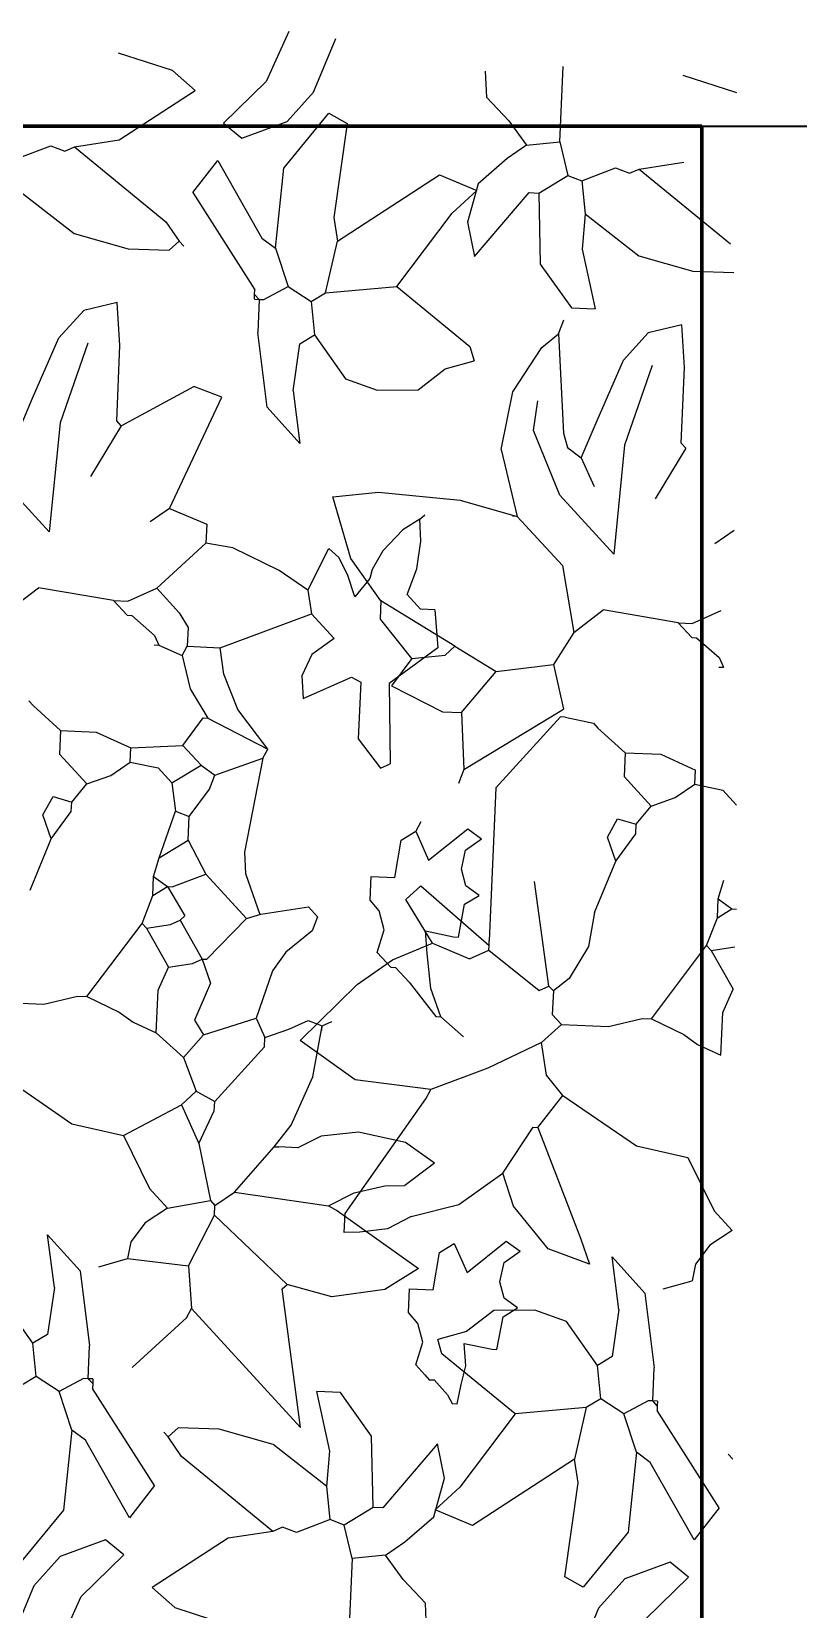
# Model space of a CAD drawing. Header units: inches. Extents: x 2013 to 15569, y -2551 to 2524.
# Drawn here: x 4748.3 to 4800.1, y 899.5 to 1006 of the extents above; entities that cross this region are included whole.
import ezdxf

# ---------------------------------------------------------------- set-up
doc = ezdxf.new("R2010")
doc.units = ezdxf.units.IN
doc.header["$MEASUREMENT"] = 0
doc.layers.add('A-FLOR-FTPT', color=6, linetype='Continuous', lineweight=70)
doc.layers.add('costruzioni', color=2, linetype='Continuous', lineweight=35)
doc.layers.add('VERDE_siepe', color=96, linetype='Continuous')

msp = doc.modelspace()

# ---------------------------------------------------------------- linework, layer by layer
at = {"layer": 'A-FLOR-FTPT'}
for p in [(4568.572, 999.638), (4793.572, 704.148)]:
    msp.add_line(p, (4793.572, 999.638), dxfattribs=at)
at = {"layer": 'costruzioni'}
msp.add_line((3934.796, 999.638), (5673.194, 999.638), dxfattribs=at)
at = {"layer": 'VERDE_siepe'}
for p, q in [((4765.698, 1006.026), (4764.154, 1002.655)), ((4767.347, 1001.929), (4768.87, 1005.568)), ((4757.831, 1003.39), (4754.193, 1004.573)), ((4759.368, 1002.046), (4757.831, 1003.39)), ((4778.951, 1003.36), (4779.027, 1001.597)), ((4783.981, 998.578), (4784.203, 1003.676)), ((4764.154, 1002.655), (4761.278, 999.834)), ((4795.936, 1001.888), (4792.298, 1003.071)), ((4754.244, 998.707), (4759.369, 1002.045)), ((4765.572, 999.954), (4767.347, 1001.929)), ((4779.027, 1001.597), (4780.532, 1000.005)), ((4762.511, 998.822), (4765.572, 999.954)), ((4765.35, 996.815), (4768.384, 1000.513)), ((4768.384, 1000.513), (4769.63, 999.821)), ((4780.532, 1000.005), (4781.737, 998.357)), ((4761.278, 999.834), (4762.511, 998.822)), ((4769.63, 999.821), (4768.716, 993.476)), ((4747.358, 997.462), (4749.629, 998.32)), ((4749.629, 998.32), (4750.571, 997.96)), ((4750.571, 997.96), (4751.223, 998.251)), ((4751.223, 998.251), (4754.244, 998.707)), ((4751.223, 998.251), (4757.387, 993.194)), ((4781.737, 998.357), (4780.421, 997.457)), ((4781.737, 998.357), (4783.981, 998.578)), ((4783.981, 998.578), (4784.521, 996.321)), ((4759.213, 995.167), (4760.903, 997.328)), ((4760.903, 997.328), (4763.867, 992.091)), ((4764.796, 991.413), (4765.35, 996.815)), ((4780.421, 997.457), (4778.466, 995.758)), ((4785.463, 995.96), (4787.734, 996.818)), ((4787.734, 996.818), (4788.676, 996.458)), ((4789.328, 996.749), (4792.35, 997.205)), ((4768.965, 991.869), (4775.864, 996.356)), ((4775.864, 996.356), (4778.371, 995.289)), ((4778.466, 995.758), (4777.738, 993.152)), ((4782.554, 995.129), (4784.521, 996.321)), ((4784.521, 996.321), (4785.463, 995.96)), ((4785.463, 995.96), (4785.684, 993.716)), ((4788.676, 996.458), (4789.328, 996.749)), ((4789.328, 996.749), (4795.492, 991.692)), ((4747.579, 995.217), (4751.205, 992.39)), ((4759.213, 995.167), (4763.395, 988.601)), ((4776.709, 993.766), (4778.371, 995.289)), ((4778.218, 990.85), (4781.916, 995.157)), ((4781.916, 995.157), (4782.554, 995.129)), ((4782.554, 995.129), (4782.664, 990.336)), ((4772.981, 988.821), (4776.709, 993.766)), ((4785.684, 993.716), (4785.491, 991.348)), ((4785.684, 993.716), (4789.31, 990.888)), ((4757.387, 993.194), (4758.287, 991.878)), ((4768.716, 993.476), (4768.965, 991.869)), ((4777.738, 993.152), (4778.218, 990.85)), ((4751.205, 992.39), (4754.845, 991.352)), ((4757.622, 991.268), (4758.287, 991.878)), ((4758.287, 991.878), (4758.592, 991.546)), ((4763.867, 992.091), (4764.796, 991.413)), ((4768.175, 988.393), (4768.965, 991.869)), ((4754.845, 991.352), (4757.622, 991.268)), ((4764.796, 991.413), (4765.64, 988.822)), ((4785.491, 991.348), (4786.362, 987.302)), ((4789.31, 990.888), (4792.95, 989.85)), ((4782.664, 990.336), (4784.77, 987.371)), ((4792.95, 989.85), (4795.727, 989.766)), ((4763.368, 987.963), (4763.382, 988.282)), ((4763.382, 988.282), (4763.395, 988.601)), ((4763.382, 988.282), (4763.687, 987.949)), ((4764.005, 987.936), (4765.64, 988.822)), ((4765.64, 988.822), (4767.191, 987.797)), ((4767.191, 987.797), (4768.175, 988.393)), ((4768.175, 988.393), (4772.981, 988.821)), ((4772.981, 988.821), (4777.913, 984.775)), ((4750.167, 985.347), (4751.842, 987.189)), ((4754.101, 987.729), (4751.842, 987.189)), ((4754.294, 984.847), (4754.101, 987.729)), ((4763.368, 987.963), (4763.687, 987.949)), ((4763.687, 987.949), (4763.59, 985.72)), ((4763.687, 987.949), (4764.005, 987.936)), ((4767.191, 987.797), (4767.413, 985.553)), ((4784.77, 987.371), (4786.362, 987.302)), ((4783.88, 985.632), (4784.24, 986.574)), ((4792.206, 986.227), (4789.947, 985.687)), ((4792.399, 983.345), (4792.206, 986.227)), ((4748.393, 981.274), (4750.167, 985.347)), ((4764.233, 980.672), (4763.59, 985.72)), ((4766.429, 984.957), (4767.413, 985.553)), ((4767.413, 985.553), (4769.518, 982.588)), ((4782.77, 984.714), (4783.88, 985.632)), ((4783.88, 985.632), (4784.226, 978.914)), ((4788.272, 983.845), (4789.947, 985.687)), ((4752.112, 984.996), (4750.245, 979.623)), ((4754.072, 979.75), (4754.294, 984.847)), ((4765.971, 981.785), (4766.429, 984.957)), ((4777.913, 984.775), (4778.19, 983.805)), ((4780.797, 981.721), (4782.77, 984.714)), ((4774.419, 981.84), (4776.25, 983.252)), ((4776.25, 983.252), (4778.19, 983.805)), ((4786.498, 979.772), (4788.272, 983.845)), ((4790.217, 983.494), (4788.35, 978.121)), ((4792.177, 978.248), (4792.399, 983.345)), ((4754.376, 979.418), (4759.28, 982.077)), ((4761.164, 981.356), (4759.28, 982.077)), ((4769.518, 982.588), (4771.654, 981.814)), ((4747.326, 978.768), (4748.393, 981.274)), ((4757.645, 973.848), (4761.164, 981.356)), ((4765.971, 981.785), (4766.43, 978.231)), ((4771.654, 981.814), (4774.419, 981.84)), ((4780.028, 977.82), (4780.797, 981.721)), ((4782.203, 979.103), (4782.494, 981.104)), ((4754.376, 979.418), (4754.072, 979.75)), ((4766.43, 978.231), (4764.233, 980.672)), ((4785.431, 977.266), (4786.498, 979.772)), ((4750.245, 979.623), (4749.516, 972.252)), ((4754.376, 979.418), (4752.312, 975.996)), ((4783.985, 974.74), (4782.203, 979.103)), ((4784.226, 978.914), (4784.503, 977.944)), ((4780.028, 977.82), (4781.109, 973.304)), ((4784.503, 977.944), (4785.431, 977.266)), ((4788.35, 978.121), (4787.621, 970.75)), ((4792.481, 977.916), (4790.417, 974.494)), ((4792.481, 977.916), (4792.177, 978.248)), ((4785.431, 977.266), (4786.303, 975.312)), ((4749.516, 972.252), (4745.88, 976.242)), ((4768.663, 974.628), (4771.748, 974.933)), ((4769.864, 970.471), (4768.663, 974.628)), ((4771.748, 974.933), (4777.253, 974.4)), ((4777.253, 974.4), (4781.109, 973.304)), ((4787.621, 970.75), (4783.985, 974.74)), ((4757.645, 973.848), (4756.329, 972.948)), ((4757.645, 973.848), (4760.153, 972.781)), ((4774.532, 973.112), (4774.864, 973.417)), ((4760.153, 972.781), (4760.097, 971.507)), ((4773.393, 972.386), (4772.042, 970.979)), ((4774.532, 973.112), (4773.393, 972.386)), ((4774.589, 971.63), (4774.532, 973.112)), ((4781.109, 973.304), (4780.789, 973.318)), ((4781.109, 973.304), (4784.155, 969.979)), ((4795.75, 972.346), (4794.434, 971.446)), ((4756.771, 968.46), (4760.097, 971.507)), ((4761.916, 971.186), (4760.097, 971.507)), ((4774.323, 969.766), (4774.589, 971.63)), ((4765.042, 969.643), (4761.916, 971.186)), ((4766.981, 968.334), (4768.38, 971.146)), ((4769.073, 970.522), (4768.38, 971.146)), ((4769.638, 969.384), (4769.073, 970.522)), ((4771.889, 967.598), (4769.864, 970.471)), ((4772.042, 970.979), (4771.311, 969.721)), ((4766.981, 968.334), (4765.042, 969.643)), ((4770.153, 967.876), (4769.638, 969.384)), ((4771.164, 969.109), (4770.153, 967.876)), ((4771.311, 969.721), (4771.164, 969.109)), ((4773.672, 968.043), (4774.323, 969.766)), ((4784.155, 969.979), (4784.917, 965.477)), ((4746.812, 966.979), (4748.793, 968.489)), ((4753.862, 967.629), (4748.793, 968.489)), ((4754.818, 967.587), (4756.771, 968.46)), ((4756.771, 968.46), (4758.295, 966.798)), ((4766.981, 968.334), (4767.23, 966.727)), ((4774.586, 967.045), (4773.672, 968.043)), ((4753.862, 967.629), (4754.776, 966.631)), ((4753.862, 967.629), (4754.818, 967.587)), ((4771.867, 966.365), (4771.923, 967.64)), ((4776.896, 964.55), (4771.889, 967.598)), ((4775.542, 967.003), (4774.586, 967.045)), ((4775.542, 967.003), (4775.749, 964.44)), ((4784.917, 965.477), (4786.898, 966.987)), ((4791.967, 966.127), (4786.898, 966.987)), ((4792.923, 966.085), (4794.877, 966.958)), ((4754.776, 966.631), (4755.096, 966.617)), ((4755.096, 966.617), (4756.633, 965.274)), ((4758.295, 966.798), (4758.891, 965.814)), ((4761.066, 964.442), (4767.23, 966.727)), ((4767.23, 966.727), (4768.754, 965.064)), ((4773.987, 963.719), (4771.867, 966.365)), ((4791.967, 966.127), (4792.882, 965.129)), ((4791.967, 966.127), (4792.923, 966.085)), ((4756.633, 965.274), (4756.924, 964.622)), ((4758.891, 965.814), (4758.836, 964.539)), ((4768.754, 965.064), (4767.252, 963.976)), ((4784.917, 965.477), (4783.545, 963.302)), ((4792.882, 965.129), (4793.201, 965.115)), ((4793.201, 965.115), (4794.738, 963.772)), ((4756.605, 964.636), (4756.924, 964.622)), ((4756.924, 964.622), (4758.489, 963.916)), ((4758.489, 963.916), (4758.836, 964.539)), ((4758.489, 963.916), (4759.029, 961.658)), ((4758.836, 964.539), (4761.066, 964.442)), ((4761.298, 962.653), (4761.066, 964.442)), ((4767.252, 963.976), (4766.575, 962.54)), ((4775.749, 964.44), (4772.452, 962.03)), ((4773.987, 963.719), (4776.231, 963.94)), ((4776.231, 963.94), (4776.896, 964.55)), ((4776.896, 964.55), (4779.694, 962.831)), ((4794.738, 963.772), (4795.029, 963.12)), ((4773.987, 963.719), (4772.629, 961.863)), ((4777.338, 960.061), (4779.694, 962.831)), ((4779.694, 962.831), (4783.545, 963.302)), ((4783.545, 963.302), (4784.224, 960.303)), ((4794.71, 963.134), (4795.029, 963.12)), ((4759.029, 961.658), (4760.22, 959.69)), ((4762.238, 960.266), (4761.298, 962.653)), ((4766.575, 962.54), (4766.662, 961.006)), ((4766.662, 961.006), (4769.917, 962.46)), ((4769.917, 962.46), (4770.54, 962.113)), ((4770.54, 962.113), (4770.374, 958.29)), ((4772.452, 962.03), (4772.534, 956.6)), ((4772.629, 961.863), (4776.064, 960.117)), ((4748.141, 960.856), (4748.445, 960.524)), ((4748.445, 960.524), (4750.288, 958.847)), ((4758.544, 957.848), (4759.901, 959.704)), ((4759.901, 959.704), (4760.22, 959.69)), ((4760.22, 959.69), (4764.279, 957.598)), ((4764.279, 957.598), (4762.238, 960.266)), ((4776.064, 960.117), (4777.338, 960.061)), ((4777.338, 960.061), (4777.491, 956.224)), ((4777.491, 956.224), (4784.224, 960.303)), ((4784.029, 959.769), (4779.671, 954.98)), ((4784.348, 959.756), (4784.029, 959.769)), ((4784.348, 959.756), (4786.246, 959.354)), ((4750.288, 958.847), (4750.218, 957.254)), ((4750.288, 958.847), (4752.681, 958.748)), ((4752.681, 958.748), (4755.025, 957.683)), ((4786.246, 959.354), (4786.551, 959.022)), ((4786.551, 959.022), (4788.393, 957.345)), ((4754.983, 956.727), (4755.025, 957.683)), ((4755.025, 957.683), (4758.544, 957.848)), ((4758.544, 957.848), (4759.763, 956.519)), ((4763.932, 956.976), (4764.279, 957.598)), ((4770.374, 958.29), (4771.884, 956.309)), ((4750.218, 957.254), (4752.046, 955.259)), ((4753.668, 955.827), (4754.983, 956.727)), ((4754.983, 956.727), (4756.881, 956.325)), ((4756.881, 956.325), (4757.795, 955.328)), ((4757.795, 955.328), (4759.763, 956.519)), ((4759.763, 956.519), (4760.691, 955.839)), ((4760.691, 955.839), (4763.932, 956.976)), ((4763.932, 956.976), (4762.698, 950.645)), ((4771.884, 956.309), (4772.534, 956.6)), ((4788.393, 957.345), (4788.323, 955.752)), ((4788.393, 957.345), (4790.787, 957.246)), ((4790.787, 957.246), (4793.13, 956.181)), ((4751.035, 954.026), (4752.046, 955.259)), ((4752.046, 955.259), (4753.668, 955.827)), ((4757.795, 955.328), (4758.03, 953.402)), ((4760.331, 954.897), (4760.691, 955.839)), ((4777.491, 956.224), (4777.13, 955.282)), ((4788.323, 955.752), (4790.152, 953.757)), ((4791.773, 954.325), (4793.088, 955.225)), ((4793.088, 955.225), (4793.13, 956.181)), ((4793.088, 955.225), (4794.986, 954.823)), ((4749.082, 953.154), (4749.775, 954.4)), ((4749.775, 954.4), (4751.035, 954.026)), ((4758.972, 953.041), (4760.331, 954.897)), ((4779.671, 954.98), (4779.221, 944.657)), ((4790.152, 953.757), (4791.773, 954.325)), ((4794.986, 954.823), (4795.9, 953.826)), ((4749.65, 951.533), (4749.082, 953.154)), ((4749.65, 951.533), (4751.007, 953.389)), ((4751.007, 953.389), (4751.035, 954.026)), ((4756.936, 950.257), (4758.03, 953.402)), ((4758.03, 953.402), (4758.972, 953.041)), ((4789.14, 952.524), (4790.152, 953.757)), ((4758.903, 951.449), (4758.972, 953.041)), ((4773.268, 951.46), (4774.251, 952.056)), ((4774.598, 952.68), (4774.251, 952.056)), ((4774.251, 952.056), (4775.124, 950.103)), ((4775.124, 950.103), (4777.77, 952.222)), ((4777.77, 952.222), (4778.698, 951.544)), ((4787.187, 951.652), (4787.88, 952.898)), ((4787.88, 952.898), (4789.14, 952.524)), ((4789.112, 951.887), (4789.14, 952.524)), ((4748.222, 948.084), (4749.65, 951.533)), ((4756.936, 950.257), (4758.903, 951.449)), ((4758.903, 951.449), (4760.081, 949.163)), ((4772.838, 948.926), (4773.268, 951.46)), ((4777.622, 950.782), (4778.698, 951.544)), ((4787.755, 950.031), (4787.187, 951.652)), ((4787.755, 950.031), (4789.112, 951.887)), ((4756.562, 948.997), (4756.936, 950.257)), ((4762.698, 950.645), (4762.757, 949.195)), ((4777.337, 949.486), (4777.622, 950.782)), ((4786.327, 946.582), (4787.755, 950.031)), ((4756.506, 947.723), (4756.562, 948.997)), ((4756.562, 948.997), (4757.49, 948.318)), ((4757.808, 948.304), (4760.081, 949.163)), ((4760.081, 949.163), (4762.823, 946.17)), ((4762.757, 949.195), (4763.722, 946.426)), ((4771.176, 947.402), (4771.245, 948.996)), ((4771.245, 948.996), (4772.838, 948.926)), ((4777.632, 948.382), (4777.337, 949.486)), ((4756.506, 947.723), (4757.49, 948.318)), ((4757.49, 948.318), (4757.808, 948.304)), ((4757.49, 948.318), (4758.68, 946.351)), ((4773.597, 947.456), (4774.595, 948.37)), ((4774.595, 948.37), (4779.207, 944.339)), ((4778.532, 947.72), (4777.632, 948.382)), ((4783.237, 941.609), (4782.269, 948.674)), ((4794.667, 947.495), (4795.041, 948.755)), ((4755.785, 945.839), (4756.506, 947.723)), ((4763.793, 946.448), (4767.006, 946.945)), ((4767.006, 946.945), (4767.616, 946.281)), ((4771.787, 946.674), (4771.176, 947.402)), ((4775.384, 944.505), (4773.597, 947.456)), ((4777.132, 944.908), (4777.548, 947.124)), ((4777.548, 947.124), (4778.532, 947.72)), ((4794.611, 946.221), (4794.667, 947.495)), ((4794.611, 946.221), (4795.595, 946.816)), ((4794.667, 947.495), (4795.595, 946.816)), ((4795.595, 946.816), (4795.913, 946.802)), ((4752.059, 940.894), (4755.785, 945.839)), ((4755.785, 945.839), (4756.091, 945.506)), ((4756.091, 945.506), (4757.697, 945.756)), ((4757.697, 945.756), (4758.348, 946.046)), ((4758.68, 946.351), (4758.348, 946.046)), ((4758.348, 946.046), (4759.831, 943.428)), ((4760.149, 943.414), (4762.823, 946.17)), ((4762.823, 946.17), (4763.793, 946.448)), ((4767.616, 946.281), (4767.255, 945.339)), ((4772.132, 945.405), (4771.787, 946.674)), ((4786.327, 946.582), (4785.921, 944.266)), ((4793.89, 944.337), (4794.611, 946.221)), ((4756.091, 945.506), (4757.572, 942.888)), ((4767.255, 945.339), (4765.496, 943.895)), ((4771.66, 943.869), (4772.132, 945.405)), ((4774.915, 945.324), (4776.813, 944.922)), ((4775.033, 943.806), (4774.915, 945.324)), ((4776.813, 944.922), (4777.132, 944.908)), ((4779.207, 944.339), (4779.221, 944.657)), ((4765.496, 943.895), (4764.584, 942.626)), ((4772.27, 943.205), (4771.66, 943.869)), ((4772.676, 943.377), (4775.384, 944.505)), ((4775.273, 941.451), (4775.033, 943.806)), ((4775.384, 944.505), (4777.891, 943.438)), ((4777.891, 943.438), (4779.193, 944.02)), ((4779.193, 944.02), (4779.207, 944.339)), ((4779.193, 944.02), (4782.587, 941.318)), ((4785.921, 944.266), (4784.599, 942.125)), ((4790.164, 939.392), (4793.89, 944.337)), ((4793.89, 944.337), (4794.196, 944.004)), ((4794.196, 944.004), (4795.802, 944.254)), ((4794.196, 944.004), (4795.677, 941.386)), ((4756.866, 941.323), (4757.572, 942.888)), ((4757.572, 942.888), (4759.179, 943.137)), ((4759.179, 943.137), (4759.831, 943.428)), ((4759.831, 943.428), (4760.149, 943.414)), ((4759.831, 943.428), (4760.398, 941.807)), ((4764.584, 942.626), (4763.487, 939.438)), ((4770.3, 941.722), (4772.676, 943.377)), ((4772.27, 943.205), (4772.574, 942.872)), ((4772.574, 942.872), (4772.893, 942.858)), ((4772.893, 942.858), (4773.807, 941.861)), ((4760.398, 941.807), (4759.331, 939.3)), ((4766.449, 937.932), (4770.3, 941.722)), ((4773.807, 941.861), (4775.621, 939.547)), ((4775.941, 939.533), (4775.273, 941.451)), ((4782.587, 941.318), (4783.237, 941.609)), ((4783.237, 941.609), (4783.543, 941.277)), ((4784.599, 942.125), (4783.543, 941.277)), ((4794.971, 939.821), (4795.677, 941.386)), ((4745.977, 940.521), (4749.164, 940.382)), ((4749.164, 940.382), (4751.421, 940.921)), ((4751.421, 940.921), (4752.059, 940.894)), ((4752.059, 940.894), (4754.247, 939.841)), ((4756.741, 938.455), (4756.866, 941.323)), ((4783.543, 941.277), (4783.473, 939.683)), ((4754.247, 939.841), (4755.175, 939.162)), ((4759.331, 939.3), (4759.927, 938.316)), ((4759.927, 938.316), (4763.487, 939.438)), ((4763.487, 939.438), (4764.068, 938.136)), ((4765.689, 938.704), (4766.991, 939.285)), ((4766.991, 939.285), (4767.933, 938.925)), ((4775.621, 939.547), (4775.941, 939.533)), ((4775.941, 939.533), (4777.477, 938.19)), ((4783.473, 939.683), (4784.082, 939.019)), ((4787.269, 938.88), (4789.526, 939.419)), ((4789.526, 939.419), (4790.164, 939.392)), ((4790.164, 939.392), (4792.352, 938.339)), ((4794.846, 936.953), (4794.971, 939.821)), ((4755.175, 939.162), (4756.741, 938.455)), ((4756.741, 938.455), (4758.583, 936.779)), ((4758.583, 936.779), (4759.927, 938.316)), ((4764.068, 938.136), (4765.689, 938.704)), ((4767.3, 935.473), (4767.933, 938.925)), ((4767.919, 938.607), (4767.933, 938.925)), ((4767.933, 938.925), (4768.584, 939.215)), ((4782.752, 937.8), (4784.082, 939.019)), ((4784.082, 939.019), (4787.269, 938.88)), ((4792.352, 938.339), (4793.28, 937.66)), ((4760.688, 933.814), (4764.04, 937.498)), ((4764.04, 937.498), (4764.068, 938.136)), ((4770.173, 935.278), (4766.449, 937.932)), ((4782.752, 937.8), (4779.113, 936.061)), ((4783.086, 935.594), (4782.752, 937.8)), ((4793.28, 937.66), (4794.846, 936.953)), ((4758.583, 936.779), (4759.442, 934.507)), ((4779.113, 936.061), (4775.271, 934.615)), ((4746.088, 935.728), (4751.046, 932.319)), ((4765.844, 932.21), (4767.3, 935.473)), ((4775.271, 934.615), (4770.173, 935.278)), ((4784.193, 934.226), (4783.086, 935.594)), ((4758.444, 933.593), (4759.442, 934.507)), ((4759.442, 934.507), (4760.688, 933.814)), ((4769.481, 926.249), (4774.925, 933.991)), ((4774.925, 933.991), (4775.271, 934.615)), ((4782.502, 932.065), (4784.193, 934.226)), ((4784.193, 934.226), (4789.151, 930.817)), ((4754.524, 931.53), (4758.444, 933.593)), ((4758.444, 933.593), (4759.607, 930.988)), ((4759.607, 930.988), (4760.66, 933.177)), ((4760.66, 933.177), (4760.688, 933.814)), ((4751.046, 932.319), (4754.524, 931.53)), ((4764.704, 930.766), (4765.844, 932.21)), ((4780.133, 928.976), (4782.184, 932.078)), ((4782.184, 932.078), (4782.502, 932.065)), ((4782.502, 932.065), (4785.369, 924.598)), ((4754.524, 931.53), (4756.282, 927.941)), ((4759.607, 930.988), (4760.396, 927.123)), ((4762.017, 927.691), (4764.704, 930.766)), ((4764.704, 930.766), (4765.024, 930.752)), ((4766.298, 930.696), (4765.024, 930.752)), ((4767.868, 931.467), (4766.298, 930.696)), ((4770.394, 931.739), (4767.868, 931.467)), ((4773.563, 931.055), (4770.394, 931.739)), ((4775.51, 929.657), (4773.563, 931.055)), ((4789.151, 930.817), (4792.629, 930.028)), ((4792.629, 930.028), (4794.387, 926.439)), ((4775.51, 929.657), (4773.529, 928.147)), ((4777.169, 926.871), (4780.133, 928.976)), ((4780.857, 926.75), (4780.133, 928.976)), ((4756.282, 927.941), (4757.501, 926.612)), ((4760.701, 926.791), (4762.017, 927.691)), ((4762.017, 927.691), (4768.361, 926.776)), ((4768.361, 926.776), (4770.102, 927.662)), ((4770.102, 927.662), (4772.178, 928.117)), ((4772.178, 928.117), (4773.529, 928.147)), ((4757.501, 926.612), (4755.998, 925.622)), ((4757.501, 926.612), (4760.396, 927.123)), ((4760.396, 927.123), (4760.701, 926.791)), ((4760.673, 926.153), (4760.701, 926.791)), ((4768.361, 926.776), (4768.985, 926.43)), ((4773.94, 926.054), (4777.169, 926.871)), ((4783.188, 923.863), (4780.857, 926.75)), ((4755.998, 925.622), (4755.021, 924.345)), ((4758.928, 922.719), (4760.673, 926.153)), ((4760.673, 926.153), (4765.577, 921.471)), ((4768.985, 926.43), (4774.451, 922.545)), ((4769.425, 924.974), (4769.481, 926.249)), ((4773.94, 926.054), (4772.344, 925.215)), ((4794.387, 926.439), (4795.606, 925.11)), ((4749.864, 921.271), (4749.405, 924.825)), ((4749.405, 924.825), (4751.602, 922.384)), ((4755.021, 924.345), (4754.799, 923.218)), ((4770.492, 925.003), (4769.425, 924.974)), ((4772.344, 925.215), (4770.492, 925.003)), ((4777.721, 922.272), (4780.368, 924.39)), ((4780.368, 924.39), (4781.296, 923.712)), ((4785.369, 924.598), (4785.984, 922.842)), ((4795.606, 925.11), (4794.103, 924.12)), ((4775.436, 921.095), (4775.865, 923.629)), ((4775.865, 923.629), (4776.849, 924.225)), ((4776.849, 924.225), (4777.721, 922.272)), ((4780.22, 922.951), (4781.296, 923.712)), ((4785.984, 922.842), (4783.188, 923.863)), ((4787.969, 919.769), (4787.51, 923.323)), ((4787.51, 923.323), (4789.707, 920.882)), ((4794.103, 924.12), (4793.126, 922.843)), ((4751.602, 922.384), (4752.245, 917.336)), ((4752.86, 922.664), (4754.799, 923.218)), ((4754.799, 923.218), (4758.928, 922.719)), ((4758.928, 922.719), (4759.121, 919.838)), ((4774.451, 922.545), (4772.159, 921.137)), ((4779.935, 921.654), (4780.22, 922.951)), ((4793.126, 922.843), (4792.904, 921.716)), ((4749.864, 921.271), (4749.406, 918.099)), ((4765.243, 921.166), (4765.577, 921.471)), ((4766.477, 911.81), (4765.243, 921.166)), ((4768.596, 920.638), (4765.577, 921.471)), ((4773.773, 919.571), (4773.843, 921.164)), ((4773.843, 921.164), (4775.436, 921.095)), ((4780.229, 920.551), (4779.935, 921.654)), ((4790.965, 921.162), (4792.904, 921.716)), ((4748.422, 917.503), (4746.317, 920.467)), ((4772.159, 921.137), (4768.596, 920.638)), ((4781.129, 919.889), (4780.229, 920.551)), ((4789.707, 920.882), (4790.35, 915.834)), ((4755.117, 915.862), (4758.775, 919.214)), ((4758.775, 919.214), (4759.121, 919.838)), ((4759.121, 919.838), (4766.477, 911.81)), ((4774.385, 918.843), (4773.773, 919.571)), ((4779.521, 919.714), (4777.69, 918.302)), ((4782.286, 919.74), (4779.521, 919.714)), ((4779.73, 917.077), (4780.146, 919.293)), ((4780.146, 919.293), (4781.129, 919.889)), ((4784.422, 918.966), (4782.286, 919.74)), ((4787.969, 919.769), (4787.511, 916.597)), ((4749.406, 918.099), (4748.422, 917.503)), ((4774.73, 917.573), (4774.385, 918.843)), ((4777.69, 918.302), (4775.75, 917.748)), ((4786.527, 916.001), (4784.422, 918.966)), ((4748.644, 915.259), (4748.422, 917.503)), ((4752.148, 915.106), (4752.245, 917.336)), ((4774.258, 916.038), (4774.73, 917.573)), ((4776.027, 916.779), (4775.75, 917.748)), ((4777.513, 917.492), (4779.411, 917.091)), ((4777.631, 915.975), (4777.513, 917.492)), ((4779.411, 917.091), (4779.73, 917.077)), ((4774.868, 915.374), (4774.258, 916.038)), ((4780.959, 912.733), (4776.027, 916.779)), ((4777.326, 914.71), (4777.631, 915.975)), ((4787.511, 916.597), (4786.527, 916.001)), ((4786.749, 913.757), (4786.527, 916.001)), ((4790.253, 913.604), (4790.35, 915.834)), ((4748.644, 915.259), (4747.66, 914.663)), ((4750.195, 914.234), (4748.644, 915.259)), ((4751.83, 915.12), (4750.195, 914.234)), ((4752.148, 915.106), (4751.83, 915.12)), ((4752.467, 915.092), (4752.148, 915.106)), ((4752.453, 914.774), (4752.148, 915.106)), ((4752.453, 914.774), (4752.44, 914.455)), ((4752.467, 915.092), (4752.453, 914.774)), ((4774.868, 915.374), (4775.172, 915.04)), ((4775.172, 915.04), (4775.49, 915.027)), ((4775.49, 915.027), (4776.404, 914.029)), ((4751.039, 911.643), (4750.195, 914.234)), ((4756.622, 907.889), (4752.44, 914.455)), ((4769.171, 914.183), (4767.578, 914.252)), ((4768.449, 910.206), (4767.578, 914.252)), ((4771.276, 911.218), (4769.171, 914.183)), ((4776.404, 914.029), (4776.723, 913.428)), ((4777.043, 913.414), (4777.326, 914.71)), ((4786.749, 913.757), (4785.765, 913.161)), ((4788.3, 912.732), (4786.749, 913.757)), ((4776.723, 913.428), (4777.043, 913.414)), ((4780.959, 912.733), (4777.231, 907.787)), ((4785.765, 913.161), (4780.959, 912.733)), ((4785.765, 913.161), (4784.975, 909.685)), ((4789.935, 913.618), (4788.3, 912.732)), ((4789.145, 910.141), (4788.3, 912.732)), ((4790.253, 913.604), (4789.935, 913.618)), ((4790.572, 913.59), (4790.253, 913.604)), ((4790.559, 913.272), (4790.253, 913.604)), ((4790.559, 913.272), (4790.545, 912.953)), ((4794.727, 906.387), (4790.545, 912.953)), ((4790.572, 913.59), (4790.559, 913.272)), ((4751.039, 911.643), (4750.485, 906.241)), ((4751.968, 910.965), (4751.039, 911.643)), ((4758.213, 911.787), (4757.548, 911.178)), ((4760.99, 911.704), (4758.213, 911.787)), ((4764.63, 910.666), (4760.99, 911.704)), ((4754.932, 905.727), (4751.968, 910.965)), ((4757.548, 911.178), (4757.243, 911.51)), ((4758.448, 909.862), (4757.548, 911.178)), ((4768.256, 907.838), (4764.63, 910.666)), ((4771.386, 906.425), (4771.276, 911.218)), ((4775.722, 910.704), (4772.024, 906.397)), ((4776.202, 908.402), (4775.722, 910.704)), ((4764.612, 904.805), (4758.448, 909.862)), ((4768.256, 907.838), (4768.449, 910.206)), ((4784.975, 909.685), (4778.076, 905.198)), ((4785.224, 908.078), (4784.975, 909.685)), ((4789.145, 910.141), (4788.59, 904.739)), ((4790.073, 909.463), (4789.145, 910.141)), ((4793.037, 904.225), (4790.073, 909.463)), ((4795.653, 909.676), (4795.349, 910.008)), ((4775.474, 905.795), (4776.202, 908.402)), ((4756.622, 907.889), (4754.932, 905.727)), ((4768.477, 905.594), (4768.256, 907.838)), ((4777.231, 907.787), (4775.569, 906.265)), ((4784.31, 901.733), (4785.224, 908.078)), ((4750.485, 906.241), (4747.451, 902.543)), ((4771.386, 906.425), (4769.419, 905.233)), ((4772.024, 906.397), (4771.386, 906.425)), ((4778.076, 905.198), (4775.569, 906.265)), ((4794.727, 906.387), (4793.037, 904.225)), ((4768.477, 905.594), (4766.206, 904.735)), ((4769.419, 905.233), (4768.477, 905.594)), ((4769.959, 902.975), (4769.419, 905.233)), ((4773.519, 904.097), (4775.474, 905.795)), ((4753.324, 904.233), (4750.263, 903.101)), ((4754.557, 903.222), (4753.324, 904.233)), ((4761.591, 904.349), (4756.466, 901.01)), ((4764.612, 904.805), (4761.591, 904.349)), ((4765.264, 905.095), (4764.612, 904.805)), ((4766.206, 904.735), (4765.264, 905.095)), ((4788.59, 904.739), (4785.556, 901.041)), ((4750.263, 903.101), (4748.488, 901.127)), ((4751.681, 900.401), (4754.557, 903.222)), ((4772.203, 903.196), (4769.959, 902.975)), ((4772.203, 903.196), (4773.519, 904.097)), ((4773.408, 901.548), (4772.203, 903.196)), ((4769.959, 902.975), (4769.737, 897.878)), ((4791.43, 902.731), (4788.369, 901.6)), ((4792.662, 901.72), (4791.43, 902.731)), ((4748.488, 901.127), (4746.965, 897.487)), ((4756.467, 901.01), (4758.004, 899.666)), ((4774.913, 899.956), (4773.408, 901.548)), ((4785.556, 901.041), (4784.31, 901.733)), ((4788.369, 901.6), (4786.593, 899.625)), ((4789.786, 898.899), (4792.662, 901.72)), ((4750.137, 897.03), (4751.681, 900.401)), ((4774.989, 898.194), (4774.913, 899.956)), ((4758.004, 899.666), (4761.642, 898.483)), ((4786.593, 899.625), (4785.07, 895.985))]:
    msp.add_line(p, q, dxfattribs=at)
msp.add_arc((4779.671, 954.98), 0.0000399, 137.3475, 177.15048, dxfattribs=at)

doc.saveas('drawing.dxf')
